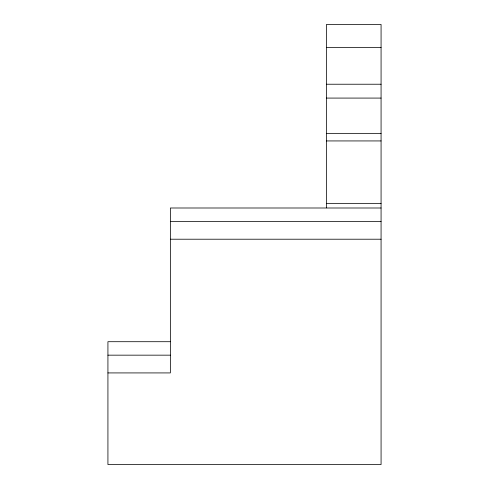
<?xml version="1.0" encoding="UTF-8"?>
<svg xmlns="http://www.w3.org/2000/svg" width="489" height="489" viewBox="0 0 489 489"><rect width="100%" height="100%" fill="white"/><g stroke="black" fill="none" stroke-linecap="round" stroke-linejoin="round"><path stroke-width="0.73" d="M326.444 47.512L381.072 47.512M326.444 84.23L381.072 84.23M326.444 98.081L381.072 98.081M326.444 133.363L381.072 133.363M326.444 140.936L381.072 140.936M326.444 203.363L381.072 203.363M381.072 207.996L170.361 207.996L170.361 372.924L107.928 372.924M170.361 221.45L381.072 221.45M170.361 239.213L381.072 239.213M170.361 341.707L107.928 341.707L107.928 464.55L381.072 464.55L381.072 24.45L326.444 24.45L326.444 207.819M107.928 355.161L170.361 355.161"/></g></svg>
